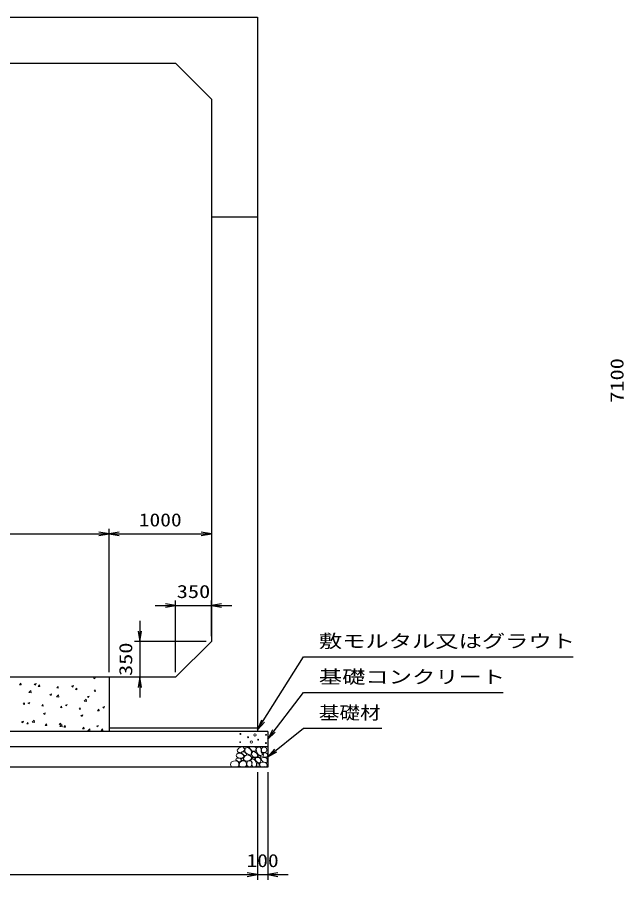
# Model space of a CAD drawing. Units: millimetres at full size. Extents: x 0 to 42050, y 0 to 29700.
# Drawn here: x 22378 to 28304, y 11270 to 19700 of the extents above; entities that cross this region are included whole.
import ezdxf
from ezdxf.enums import TextEntityAlignment as Align

# ---------------------------------------------------------------- set-up
doc = ezdxf.new("R2010")
doc.units = ezdxf.units.MM
for name, color, linetype, lineweight in [('D-DCR-HCHn', 4, 'Continuous', 9), ('D-STR-DIM', 7, 'Continuous', 25), ('D-STR-STRn', 1, 'Continuous', 25), ('D-STR-TXT', 7, 'Continuous', 25)]:
    doc.layers.add(name, color=color, linetype=linetype, lineweight=lineweight)
doc.styles.add('ＭＳ ゴシック', font='')
doc.styles.get('ＭＳ ゴシック').set_extended_font_data('MS Gothic')

# ---------------------------------------------------------------- blocks, each defined once
blk = doc.blocks.new('open_arrow')
at = {"color": 0, "linetype": 'Continuous', "lineweight": -2}
blk.add_lwpolyline([(7.5, 1.25), (0, 0), (7.5, -1.25)], dxfattribs=at)

msp = doc.modelspace()

# ---------------------------------------------------------------- linework, layer by layer
at = {"layer": 'D-DCR-HCHn'}
for p, q in [((23123.018, 13242.901), (23140.803, 13249.728)), ((23123.039, 13242.865), (23135.674, 13234.343)), ((23135.688, 13234.348), (23140.838, 13249.697)), ((22399.613, 13176.076), (22414.795, 13174.748)), ((22399.618, 13176.09), (22411.863, 13190.683)), ((22414.903, 13174.654), (22411.966, 13190.576)), ((22544.57, 13181.32), (22562.355, 13188.147)), ((22544.592, 13181.285), (22557.226, 13172.763)), ((22557.241, 13172.767), (22562.391, 13188.116)), ((22581.797, 13160.137), (22596.979, 13158.809)), ((22581.802, 13160.151), (22594.047, 13174.744)), ((22597.087, 13158.714), (22594.15, 13174.635)), ((22763.987, 13144.212), (22776.232, 13158.805)), ((22779.271, 13142.774), (22776.334, 13158.695)), ((22909.601, 13160.978), (22927.386, 13167.805)), ((22909.623, 13160.942), (22922.257, 13152.42)), ((22922.272, 13152.425), (22927.422, 13167.774)), ((22490.135, 13099.177), (22509.919, 13119.796)), ((22490.165, 13099.115), (22512.755, 13095.611)), ((22512.732, 13095.639), (22509.925, 13119.761)), ((22696.185, 13079.055), (22713.97, 13085.882)), ((22696.206, 13079.019), (22708.841, 13070.497)), ((22708.855, 13070.502), (22714.005, 13085.851)), ((22761.214, 13057.135), (22780.998, 13077.754)), ((22763.981, 13144.198), (22779.163, 13142.87)), ((22783.811, 13053.596), (22781.004, 13077.719)), ((22946.165, 13128.259), (22961.347, 13126.931)), ((22946.172, 13128.273), (22958.417, 13142.866)), ((22961.455, 13126.833), (22958.518, 13142.755)), ((23128.349, 13112.32), (23143.531, 13110.992)), ((23128.356, 13112.333), (23140.602, 13126.927)), ((23143.638, 13110.893), (23140.702, 13126.814)), ((23274.633, 13140.635), (23275, 13140.776)), ((23274.654, 13140.6), (23275, 13140.366)), ((22434.856, 12985.019), (22450.038, 12983.691)), ((22434.861, 12985.033), (22447.106, 12999.626)), ((22450.144, 12983.597), (22447.208, 12999.519)), ((22482.768, 12997.132), (22500.553, 13003.959)), ((22482.79, 12997.097), (22495.424, 12988.575)), ((22495.439, 12988.579), (22500.589, 13003.928)), ((22617.046, 12969.094), (22629.291, 12983.687)), ((22632.328, 12967.657), (22629.391, 12983.578)), ((22761.244, 13057.072), (22783.834, 13053.568)), ((22847.8, 12976.789), (22865.585, 12983.616)), ((22860.469, 12968.237), (22865.62, 12983.586)), ((23032.293, 13015.093), (23052.077, 13035.712)), ((23032.323, 13015.029), (23054.913, 13011.525)), ((23054.89, 13011.554), (23052.083, 13035.676)), ((23061.216, 13058.712), (23079.001, 13065.539)), ((23061.237, 13058.677), (23073.872, 13050.155)), ((23073.886, 13050.16), (23079.036, 13065.509)), ((22617.04, 12969.08), (22632.222, 12967.752)), ((22634.383, 12894.866), (22652.168, 12901.693)), ((22647.053, 12886.314), (22652.203, 12901.663)), ((22799.224, 12953.141), (22814.406, 12951.813)), ((22799.23, 12953.155), (22811.476, 12967.748)), ((22814.512, 12951.717), (22811.575, 12967.638)), ((22847.821, 12976.754), (22860.455, 12968.232)), ((22981.408, 12937.202), (22996.59, 12935.874)), ((22981.415, 12937.216), (22993.66, 12951.809)), ((22996.696, 12935.776), (22993.759, 12951.698)), ((23163.592, 12921.263), (23178.774, 12919.935)), ((23163.6, 12921.277), (23175.845, 12935.87)), ((23178.88, 12919.836), (23175.943, 12935.757)), ((23212.831, 12956.447), (23230.616, 12963.274)), ((23212.852, 12956.412), (23225.486, 12947.89)), ((23225.5, 12947.895), (23230.65, 12963.244)), ((22420.967, 12812.943), (22438.752, 12819.77)), ((22433.636, 12804.391), (22438.787, 12819.74)), ((22523.81, 12809.709), (22543.594, 12830.328)), ((22546.406, 12806.171), (22543.6, 12830.293)), ((22634.404, 12894.832), (22647.039, 12886.309)), ((22999.415, 12874.524), (23017.199, 12881.351)), ((22999.435, 12874.489), (23012.07, 12865.967)), ((23012.084, 12865.972), (23017.234, 12881.321)), ((22420.988, 12812.909), (22433.622, 12804.387)), ((22470.099, 12793.963), (22485.281, 12792.634)), ((22470.105, 12793.976), (22482.35, 12808.569)), ((22485.386, 12792.54), (22482.449, 12808.462)), ((22523.839, 12809.647), (22546.429, 12806.143)), ((22652.283, 12778.024), (22667.465, 12776.695)), ((22652.289, 12778.037), (22664.534, 12792.63)), ((22667.57, 12776.6), (22664.633, 12792.521)), ((22785.998, 12792.601), (22803.783, 12799.428)), ((22786.019, 12792.566), (22798.653, 12784.044)), ((22794.889, 12767.667), (22814.673, 12788.285)), ((22794.918, 12767.604), (22817.508, 12764.1)), ((22798.667, 12784.049), (22803.817, 12799.398)), ((22817.485, 12764.129), (22814.679, 12788.251)), ((22834.467, 12762.085), (22849.649, 12760.756)), ((22834.474, 12762.098), (22846.719, 12776.691)), ((22849.753, 12760.66), (22846.817, 12776.581)), ((23016.651, 12746.146), (23031.833, 12744.817)), ((23016.659, 12746.159), (23028.904, 12760.752)), ((23031.937, 12744.719), (23029, 12760.641)), ((23065.968, 12725.624), (23085.752, 12746.243)), ((23088.565, 12722.086), (23085.758, 12746.209)), ((23151.03, 12772.258), (23168.814, 12779.085)), ((23151.05, 12772.224), (23163.684, 12763.702)), ((23163.698, 12763.707), (23168.848, 12779.056)), ((23198.835, 12730.207), (23214.017, 12728.878)), ((23198.843, 12730.22), (23211.088, 12744.813)), ((23214.121, 12728.779), (23211.184, 12744.7)), ((23065.997, 12725.561), (23088.587, 12722.058))]:
    msp.add_line(p, q, dxfattribs=at)
for points in [[(24592.988, 12529.601), (24599.036, 12535.086), (24600.103, 12540.792), (24596.586, 12553.305), (24586.29, 12567.61), (24563.996, 12566.105), (24542.429, 12555.811), (24527.805, 12535.597), (24529.979, 12522.456), (24536.98, 12515.716), (24548.231, 12513.215), (24564.489, 12517.483), (24585.711, 12524.481)], [(24651.553, 12486.214), (24664.311, 12490.569), (24665.575, 12518.678), (24652.488, 12547.359), (24635.552, 12563.536), (24603.597, 12557.032), (24600.867, 12521.913), (24611.184, 12509.876), (24639.261, 12494.301)], [(24755.31, 12563.906), (24762.244, 12543.102), (24759.933, 12519.988), (24776.113, 12494.562), (24755.31, 12483.005), (24732.195, 12494.562), (24718.327, 12513.053), (24713.704, 12543.102), (24718.327, 12559.283), (24732.195, 12566.217)], [(24773.802, 12561.594), (24794.605, 12566.217), (24813.096, 12556.971), (24815.408, 12536.168), (24810.785, 12519.988), (24787.67, 12513.053), (24771.49, 12513.053), (24764.556, 12524.611), (24764.556, 12550.037)], [(24531.628, 12461.832), (24526.312, 12466.874), (24519.524, 12475.68), (24517.855, 12483.275), (24521.856, 12497.685), (24535.912, 12508.67), (24556.093, 12507.89), (24583.302, 12493.001), (24592.914, 12480.757), (24589.848, 12466.784), (24580.222, 12460.04), (24571.401, 12459.145), (24557.637, 12459.524), (24544.192, 12461.002)], [(24620.202, 12495.711), (24618.546, 12489.566), (24612.989, 12485.193), (24600.81, 12483.302), (24589.695, 12489.802), (24579.408, 12499.138), (24570.142, 12507.333), (24570.365, 12513.462), (24576.264, 12518.875), (24590.797, 12520.356), (24603.53, 12514.383), (24612.989, 12505.165), (24617.719, 12500.556)], [(24611.797, 12429.532), (24647.171, 12436.129), (24662.218, 12448.266), (24666.97, 12467.263), (24652.287, 12481.629), (24623.677, 12489.69), (24602.03, 12476.761), (24588.039, 12459.347), (24591.998, 12441.67)], [(24716.015, 12508.431), (24727.573, 12480.693), (24718.327, 12469.136), (24690.589, 12469.136), (24679.032, 12473.759), (24667.475, 12489.939), (24667.475, 12503.808), (24679.032, 12522.299), (24692.901, 12524.611)], [(24750.687, 12483.005), (24762.244, 12473.759), (24757.621, 12466.824), (24741.441, 12466.824), (24734.507, 12469.136), (24729.884, 12478.382), (24736.818, 12485.316)], [(24817.719, 12503.808), (24824.654, 12483.005), (24815.408, 12469.136), (24792.293, 12466.824), (24776.512, 12473.599), (24783.048, 12489.939), (24778.425, 12499.185), (24787.67, 12508.431), (24801.539, 12513.053)], [(24515.028, 12372.493), (24530.163, 12374.274), (24540.134, 12379.787), (24544.165, 12392.722), (24544.055, 12404.963), (24534.828, 12421.678), (24516.758, 12432.822), (24489.269, 12428.403), (24467.547, 12420.334), (24462.357, 12396.125), (24466.97, 12378.257), (24488.116, 12372.877)], [(24547.403, 12420.331), (24557.105, 12425.079), (24564.11, 12433.822), (24564.281, 12445.084), (24560.058, 12455.627), (24544.811, 12457.625), (24529.946, 12458.018), (24515.519, 12452.512), (24513.151, 12443.273), (24525.46, 12432.195), (24540.445, 12423.15)], [(24612.648, 12423.637), (24597.694, 12432.556), (24571.56, 12432.292), (24550.07, 12413.525), (24546.357, 12384.899), (24560.147, 12374.245), (24596.902, 12371.871), (24613.269, 12381.633), (24617.828, 12404.06)], [(24575.029, 12435.265), (24570.817, 12438.446), (24567.314, 12443.505), (24567.19, 12450.431), (24571.586, 12456.067), (24579.231, 12457.977), (24585.644, 12456.179), (24587.296, 12450.442), (24588.104, 12444.835), (24587.119, 12437.456), (24581.025, 12434.127)], [(24660.412, 12377.783), (24641.15, 12373.503), (24624.028, 12382.064), (24621.888, 12401.326), (24624.032, 12424.878), (24647.571, 12432.327), (24662.553, 12428.603), (24668.973, 12412.027), (24668.973, 12388.484)], [(24677.534, 12375.643), (24671.114, 12394.905), (24673.254, 12416.308), (24658.272, 12439.85), (24677.534, 12450.551), (24698.937, 12439.85), (24711.778, 12422.728), (24716.059, 12394.905), (24711.778, 12379.924), (24698.937, 12373.503)], [(24681.815, 12450.551), (24671.114, 12459.112), (24675.394, 12465.533), (24690.376, 12465.533), (24696.796, 12463.393), (24701.077, 12454.832), (24694.656, 12448.411)], [(24713.918, 12427.009), (24703.217, 12452.692), (24711.778, 12463.393), (24737.461, 12463.393), (24748.162, 12459.112), (24758.863, 12444.131), (24758.863, 12431.289), (24748.162, 12414.167), (24735.321, 12412.027)], [(24718.199, 12379.924), (24718.199, 12405.606), (24728.9, 12412.027), (24739.601, 12405.606), (24741.741, 12390.625), (24739.601, 12377.783), (24724.619, 12373.503)], [(24765.284, 12373.503), (24750.302, 12379.924), (24746.022, 12401.326), (24754.583, 12416.308), (24769.565, 12420.588), (24788.827, 12418.448), (24810.229, 12409.887), (24820.93, 12397.045), (24820.93, 12382.064), (24814.51, 12373.503), (24788.827, 12375.643)], [(24773.845, 12427.009), (24756.723, 12452.692), (24758.863, 12459.112), (24782.406, 12465.533), (24803.808, 12463.393), (24818.79, 12450.551), (24820.93, 12435.57), (24818.79, 12420.588), (24801.668, 12416.308)]]:
    msp.add_lwpolyline(points, close=True, dxfattribs=at)
msp.add_lwpolyline([(24681.568, 12568.547), (24698.907, 12566.446), (24710.742, 12558.701), (24710.374, 12539.819), (24704.486, 12526.087), (24689.975, 12526.185), (24669.893, 12529.153), (24660.201, 12543.689), (24650.918, 12553.492), (24648.116, 12564.345), (24660.901, 12568.547), (24681.918, 12568.547)], dxfattribs=at)
for centre, radius in [((24557.803, 12695.221), 4.5), ((24633.437, 12662.459), 4.5), ((24699.996, 12686.145), 11.25), ((24808.909, 12686.145), 4.5), ((24556.091, 12614.955), 4.5), ((24665.004, 12614.955), 11.25), ((24731.563, 12638.641), 4.5), ((24807.197, 12605.879), 4.5)]:
    msp.add_circle(centre, radius, dxfattribs=at)
at = {"layer": 'D-STR-DIM'}
for p, q in [((23275, 13300), (23275, 14700)), ((23275, 13300), (23275, 14700)), ((18775, 14650), (23275, 14650)), ((23275, 14650), (24275, 14650)), ((23925, 13300), (23925, 14000)), ((24275, 13650), (24275, 14000)), ((23725, 13950), (24475, 13950)), ((23575, 13800), (23575, 13050)), ((24225, 13600), (23525, 13600)), ((23875, 13250), (23525, 13250)), ((24725, 12320), (24725, 11270)), ((24725, 12320), (24725, 11270)), ((24825, 12320), (24825, 11270)), ((17325, 11320), (24725, 11320)), ((24525, 11320), (25025, 11320))]:
    msp.add_line(p, q, dxfattribs=at)
at = {"layer": 'D-STR-STRn'}
for p, q in [((17325, 19700), (24725, 19700)), ((24725, 19700), (24725, 12750)), ((18125, 19250), (23925, 19250)), ((24275, 18900), (23925, 19250)), ((24275, 18900), (24275, 13600)), ((24275, 17750), (24725, 17750)), ((23925, 13250), (24275, 13600)), ((23925, 13250), (18125, 13250)), ((23275, 13250), (23275, 12720)), ((24725, 12750), (23275, 12750)), ((24725, 12750), (24725, 12720)), ((24825, 12720), (17225, 12720)), ((24825, 12720), (24825, 12370)), ((24825, 12570), (17225, 12570)), ((24825, 12370), (17225, 12370))]:
    msp.add_line(p, q, dxfattribs=at)
at = {"layer": 'D-STR-TXT'}
for points in [[(24725, 12735), (25175, 13450), (25275, 13450), (27808.756, 13450)], [(24825, 12645), (25175, 13100), (25275, 13100), (27126.523, 13100)], [(24825, 12470), (25175, 12750), (25275, 12750), (25939.721, 12750)]]:
    msp.add_lwpolyline(points, dxfattribs=at)

# ---------------------------------------------------------------- block references
at = {"layer": 'D-STR-DIM', "xscale": 13.3, "yscale": 13.3}
for p, rotation in [((23275, 14650), 180), ((24275, 14650), 180), ((23925, 13950), 180), ((23575, 13600), 90), ((23575, 13250), 270), ((24725, 11320), 180), ((24725, 11320), 180)]:
    msp.add_blockref('open_arrow', p, dxfattribs=dict(at, rotation=rotation))
for p in [(23275, 14650), (24275, 13950), (24825, 11320)]:
    msp.add_blockref('open_arrow', p, dxfattribs=at)
at = {"layer": 'D-STR-TXT', "xscale": 13.3, "yscale": 13.3}
for p, rotation in [((24725, 12735), 57.8), ((24825, 12645), 52.4), ((24825, 12470), 38.7)]:
    msp.add_blockref('open_arrow', p, dxfattribs=dict(at, rotation=rotation))

# ---------------------------------------------------------------- texts
at = {"layer": 'D-STR-DIM', "style": 'ＭＳ ゴシック', "width": 1.25}
for s, p in [('7100', (28237.5, 16150)), ('350', (23437.5, 13425))]:
    msp.add_text(s, height=128.3, rotation=90, dxfattribs=at).set_placement(p, align=Align.MIDDLE_CENTER)
at = {"layer": 'D-STR-DIM', "style": 'ＭＳ ゴシック'}
for s, width, p in [('1000', 1.2, (23775, 14787.5)), ('350', 1.25, (24100, 14087.5)), ('100', 1.2, (24775, 11457.5))]:
    msp.add_text(s, height=128.3, dxfattribs=dict(at, width=width)).set_placement(p, align=Align.MIDDLE_CENTER)
at = {"layer": 'D-STR-TXT', "style": 'ＭＳ ゴシック'}
for s, width, p in [('敷モルタル又はグラウト', 1.3, (25325, 13500)), ('基礎コンクリート', 1.3, (25325, 13150)), ('基礎材', 1.15, (25325, 12800))]:
    msp.add_text(s, height=128.3, dxfattribs=dict(at, width=width)).set_placement(p, align=Align.BOTTOM_LEFT)

doc.saveas('drawing.dxf')
